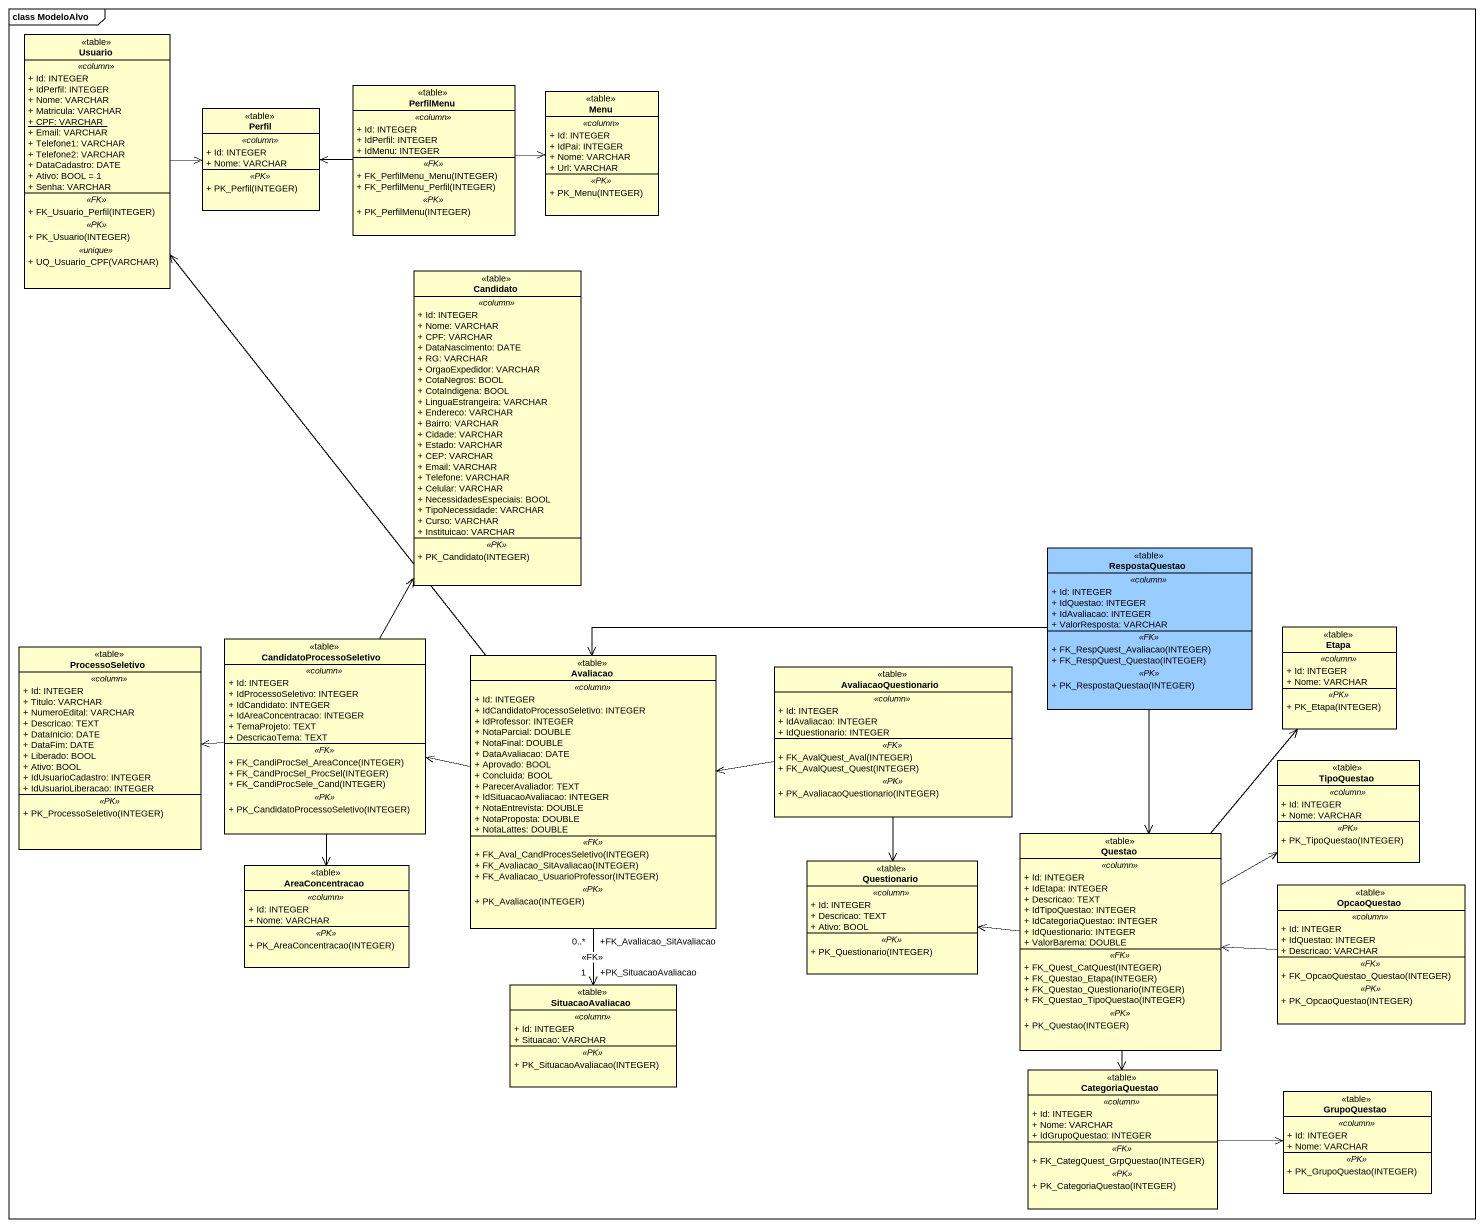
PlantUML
@startuml
mainframe class ModeloAlvo
hide circle
hide empty members
skinparam classAttributeIconSize 0
class Usuario <<table>> {
  .. <<column>> ..
  + Id: INTEGER
  + IdPerfil: INTEGER
  + Nome: VARCHAR
  + Matricula: VARCHAR
  {static} + CPF: VARCHAR
  + Email: VARCHAR
  + Telefone1: VARCHAR
  + Telefone2: VARCHAR
  + DataCadastro: DATE
  + Ativo: BOOL = 1
  + Senha: VARCHAR
  .. <<FK>> ..
  + FK_Usuario_Perfil(INTEGER)
  .. <<PK>> ..
  + PK_Usuario(INTEGER)
  .. <<unique>> ..
  + UQ_Usuario_CPF(VARCHAR)
}
class PerfilMenu <<table>> {
  .. <<column>> ..
  + Id: INTEGER
  + IdPerfil: INTEGER
  + IdMenu: INTEGER
  .. <<FK>> ..
  + FK_PerfilMenu_Menu(INTEGER)
  + FK_PerfilMenu_Perfil(INTEGER)
  .. <<PK>> ..
  + PK_PerfilMenu(INTEGER)
}
class Menu <<table>> {
  .. <<column>> ..
  + Id: INTEGER
  + IdPai: INTEGER
  + Nome: VARCHAR
  + Url: VARCHAR
  .. <<PK>> ..
  + PK_Menu(INTEGER)
}
class Perfil <<table>> {
  .. <<column>> ..
  + Id: INTEGER
  + Nome: VARCHAR
  .. <<PK>> ..
  + PK_Perfil(INTEGER)
}
class Candidato <<table>> {
  .. <<column>> ..
  + Id: INTEGER
  + Nome: VARCHAR
  + CPF: VARCHAR
  + DataNascimento: DATE
  + RG: VARCHAR
  + OrgaoExpedidor: VARCHAR
  + CotaNegros: BOOL
  + CotaIndigena: BOOL
  + LinguaEstrangeira: VARCHAR
  + Endereco: VARCHAR
  + Bairro: VARCHAR
  + Cidade: VARCHAR
  + Estado: VARCHAR
  + CEP: VARCHAR
  + Email: VARCHAR
  + Telefone: VARCHAR
  + Celular: VARCHAR
  + NecessidadesEspeciais: BOOL
  + TipoNecessidade: VARCHAR
  + Curso: VARCHAR
  + Instituicao: VARCHAR
  .. <<PK>> ..
  + PK_Candidato(INTEGER)
}
class RespostaQuestao <<table>> #99CCFF {
  .. <<column>> ..
  + Id: INTEGER
  + IdQuestao: INTEGER
  + IdAvaliacao: INTEGER
  + ValorResposta: VARCHAR
  .. <<FK>> ..
  + FK_RespQuest_Avaliacao(INTEGER)
  + FK_RespQuest_Questao(INTEGER)
  .. <<PK>> ..
  + PK_RespostaQuestao(INTEGER)
}
class Etapa <<table>> {
  .. <<column>> ..
  + Id: INTEGER
  + Nome: VARCHAR
  .. <<PK>> ..
  + PK_Etapa(INTEGER)
}
class ProcessoSeletivo <<table>> {
  .. <<column>> ..
  + Id: INTEGER
  + Titulo: VARCHAR
  + NumeroEdital: VARCHAR
  + Descricao: TEXT
  + DataInicio: DATE
  + DataFim: DATE
  + Liberado: BOOL
  + Ativo: BOOL
  + IdUsuarioCadastro: INTEGER
  + IdUsuarioLiberacao: INTEGER
  .. <<PK>> ..
  + PK_ProcessoSeletivo(INTEGER)
}
class CandidatoProcessoSeletivo <<table>> {
  .. <<column>> ..
  + Id: INTEGER
  + IdProcessoSeletivo: INTEGER
  + IdCandidato: INTEGER
  + IdAreaConcentracao: INTEGER
  + TemaProjeto: TEXT
  + DescricaoTema: TEXT
  .. <<FK>> ..
  + FK_CandiProcSel_AreaConce(INTEGER)
  + FK_CandProcSel_ProcSel(INTEGER)
  + FK_CandiProcSele_Cand(INTEGER)
  .. <<PK>> ..
  + PK_CandidatoProcessoSeletivo(INTEGER)
}
class Avaliacao <<table>> {
  .. <<column>> ..
  + Id: INTEGER
  + IdCandidatoProcessoSeletivo: INTEGER
  + IdProfessor: INTEGER
  + NotaParcial: DOUBLE
  + NotaFinal: DOUBLE
  + DataAvaliacao: DATE
  + Aprovado: BOOL
  + Concluida: BOOL
  + ParecerAvaliador: TEXT
  + IdSituacaoAvaliacao: INTEGER
  + NotaEntrevista: DOUBLE
  + NotaProposta: DOUBLE
  + NotaLattes: DOUBLE
  .. <<FK>> ..
  + FK_Aval_CandProcesSeletivo(INTEGER)
  + FK_Avaliacao_SitAvaliacao(INTEGER)
  + FK_Avaliacao_UsuarioProfessor(INTEGER)
  .. <<PK>> ..
  + PK_Avaliacao(INTEGER)
}
class AvaliacaoQuestionario <<table>> {
  .. <<column>> ..
  + Id: INTEGER
  + IdAvaliacao: INTEGER
  + IdQuestionario: INTEGER
  .. <<FK>> ..
  + FK_AvalQuest_Aval(INTEGER)
  + FK_AvalQuest_Quest(INTEGER)
  .. <<PK>> ..
  + PK_AvaliacaoQuestionario(INTEGER)
}
class TipoQuestao <<table>> {
  .. <<column>> ..
  + Id: INTEGER
  + Nome: VARCHAR
  .. <<PK>> ..
  + PK_TipoQuestao(INTEGER)
}
class AreaConcentracao <<table>> {
  .. <<column>> ..
  + Id: INTEGER
  + Nome: VARCHAR
  .. <<PK>> ..
  + PK_AreaConcentracao(INTEGER)
}
class Questionario <<table>> {
  .. <<column>> ..
  + Id: INTEGER
  + Descricao: TEXT
  + Ativo: BOOL
  .. <<PK>> ..
  + PK_Questionario(INTEGER)
}
class Questao <<table>> {
  .. <<column>> ..
  + Id: INTEGER
  + IdEtapa: INTEGER
  + Descricao: TEXT
  + IdTipoQuestao: INTEGER
  + IdCategoriaQuestao: INTEGER
  + IdQuestionario: INTEGER
  + ValorBarema: DOUBLE
  .. <<FK>> ..
  + FK_Quest_CatQuest(INTEGER)
  + FK_Questao_Etapa(INTEGER)
  + FK_Questao_Questionario(INTEGER)
  + FK_Questao_TipoQuestao(INTEGER)
  .. <<PK>> ..
  + PK_Questao(INTEGER)
}
class OpcaoQuestao <<table>> {
  .. <<column>> ..
  + Id: INTEGER
  + IdQuestao: INTEGER
  + Descricao: VARCHAR
  .. <<FK>> ..
  + FK_OpcaoQuestao_Questao(INTEGER)
  .. <<PK>> ..
  + PK_OpcaoQuestao(INTEGER)
}
class SituacaoAvaliacao <<table>> {
  .. <<column>> ..
  + Id: INTEGER
  + Situacao: VARCHAR
  .. <<PK>> ..
  + PK_SituacaoAvaliacao(INTEGER)
}
class CategoriaQuestao <<table>> {
  .. <<column>> ..
  + Id: INTEGER
  + Nome: VARCHAR
  + IdGrupoQuestao: INTEGER
  .. <<FK>> ..
  + FK_CategQuest_GrpQuestao(INTEGER)
  .. <<PK>> ..
  + PK_CategoriaQuestao(INTEGER)
}
class GrupoQuestao <<table>> {
  .. <<column>> ..
  + Id: INTEGER
  + Nome: VARCHAR
  .. <<PK>> ..
  + PK_GrupoQuestao(INTEGER)
}
Usuario -right-> Perfil
PerfilMenu -right-> Menu
PerfilMenu -left-> Perfil
RespostaQuestao -left-> Avaliacao
RespostaQuestao --> Questao
CandidatoProcessoSeletivo -up-> Candidato
CandidatoProcessoSeletivo -left-> ProcessoSeletivo
CandidatoProcessoSeletivo --> AreaConcentracao
Avaliacao -up-> Usuario
Avaliacao -left-> CandidatoProcessoSeletivo
Avaliacao "+FK_Avaliacao_SitAvaliacao\n0..*" --> "+PK_SituacaoAvaliacao\n1" SituacaoAvaliacao : <<FK>>
AvaliacaoQuestionario -left-> Avaliacao
AvaliacaoQuestionario --> Questionario
Questao -up-> Etapa
Questao -right-> TipoQuestao
Questao -left-> Questionario
Questao --> CategoriaQuestao
OpcaoQuestao -left-> Questao
CategoriaQuestao -right-> GrupoQuestao
@enduml
